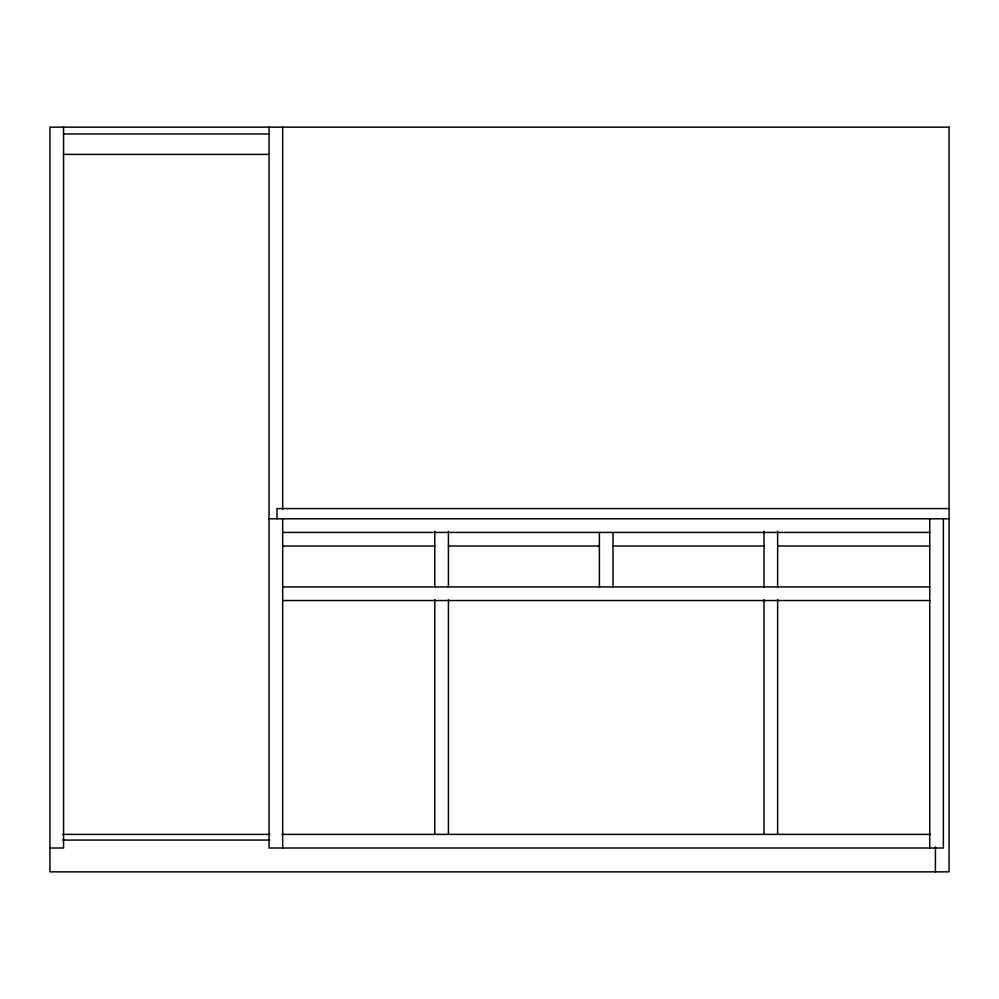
<?xml version="1.0" encoding="UTF-8"?>
<svg xmlns="http://www.w3.org/2000/svg" width="999" height="999" viewBox="0 0 999 999"><rect width="100%" height="100%" fill="white"/><g stroke="black" fill="none" stroke-linecap="round" stroke-linejoin="round"><path stroke-width="1.5" d="M63.412 133.953L269.043 133.953M63.412 154.395L269.043 154.395M949.05 508.578L276.998 508.578L276.998 518.793M269.043 518.793L949.05 518.793M282.667 532.417L929.757 532.417M282.667 546.041L434.79 546.041M448.414 546.041L599.213 546.041M613.211 546.041L764.01 546.041M777.634 546.041L929.757 546.041M282.667 586.913L929.757 586.913M282.667 600.536L929.757 600.536M62.7 834.39L269.767 834.39M281.955 834.39L930.469 834.39M62.7 840.072L269.767 840.072M49.95 848.014L63.574 848.014L63.574 127.148M943.368 518.793L943.368 848.014L269.043 848.014L269.043 127.148M935.426 846.965L935.426 871.852M929.757 518.793L929.757 848.014M777.634 531.231L777.634 587.2M777.634 599.637L777.634 834.39M764.01 531.231L764.01 587.2M764.01 599.637L764.01 834.39M613.024 532.417L613.024 586.913M599.4 532.417L599.4 586.913M448.414 531.231L448.414 587.2M448.414 599.637L448.414 834.39M434.79 531.231L434.79 587.2M434.79 599.637L434.79 834.39M282.667 127.148L282.667 509.44M282.667 518.793L282.667 848.014M949.05 127.148L49.95 127.148L49.95 871.852L949.05 871.852L949.05 127.148"/></g></svg>
